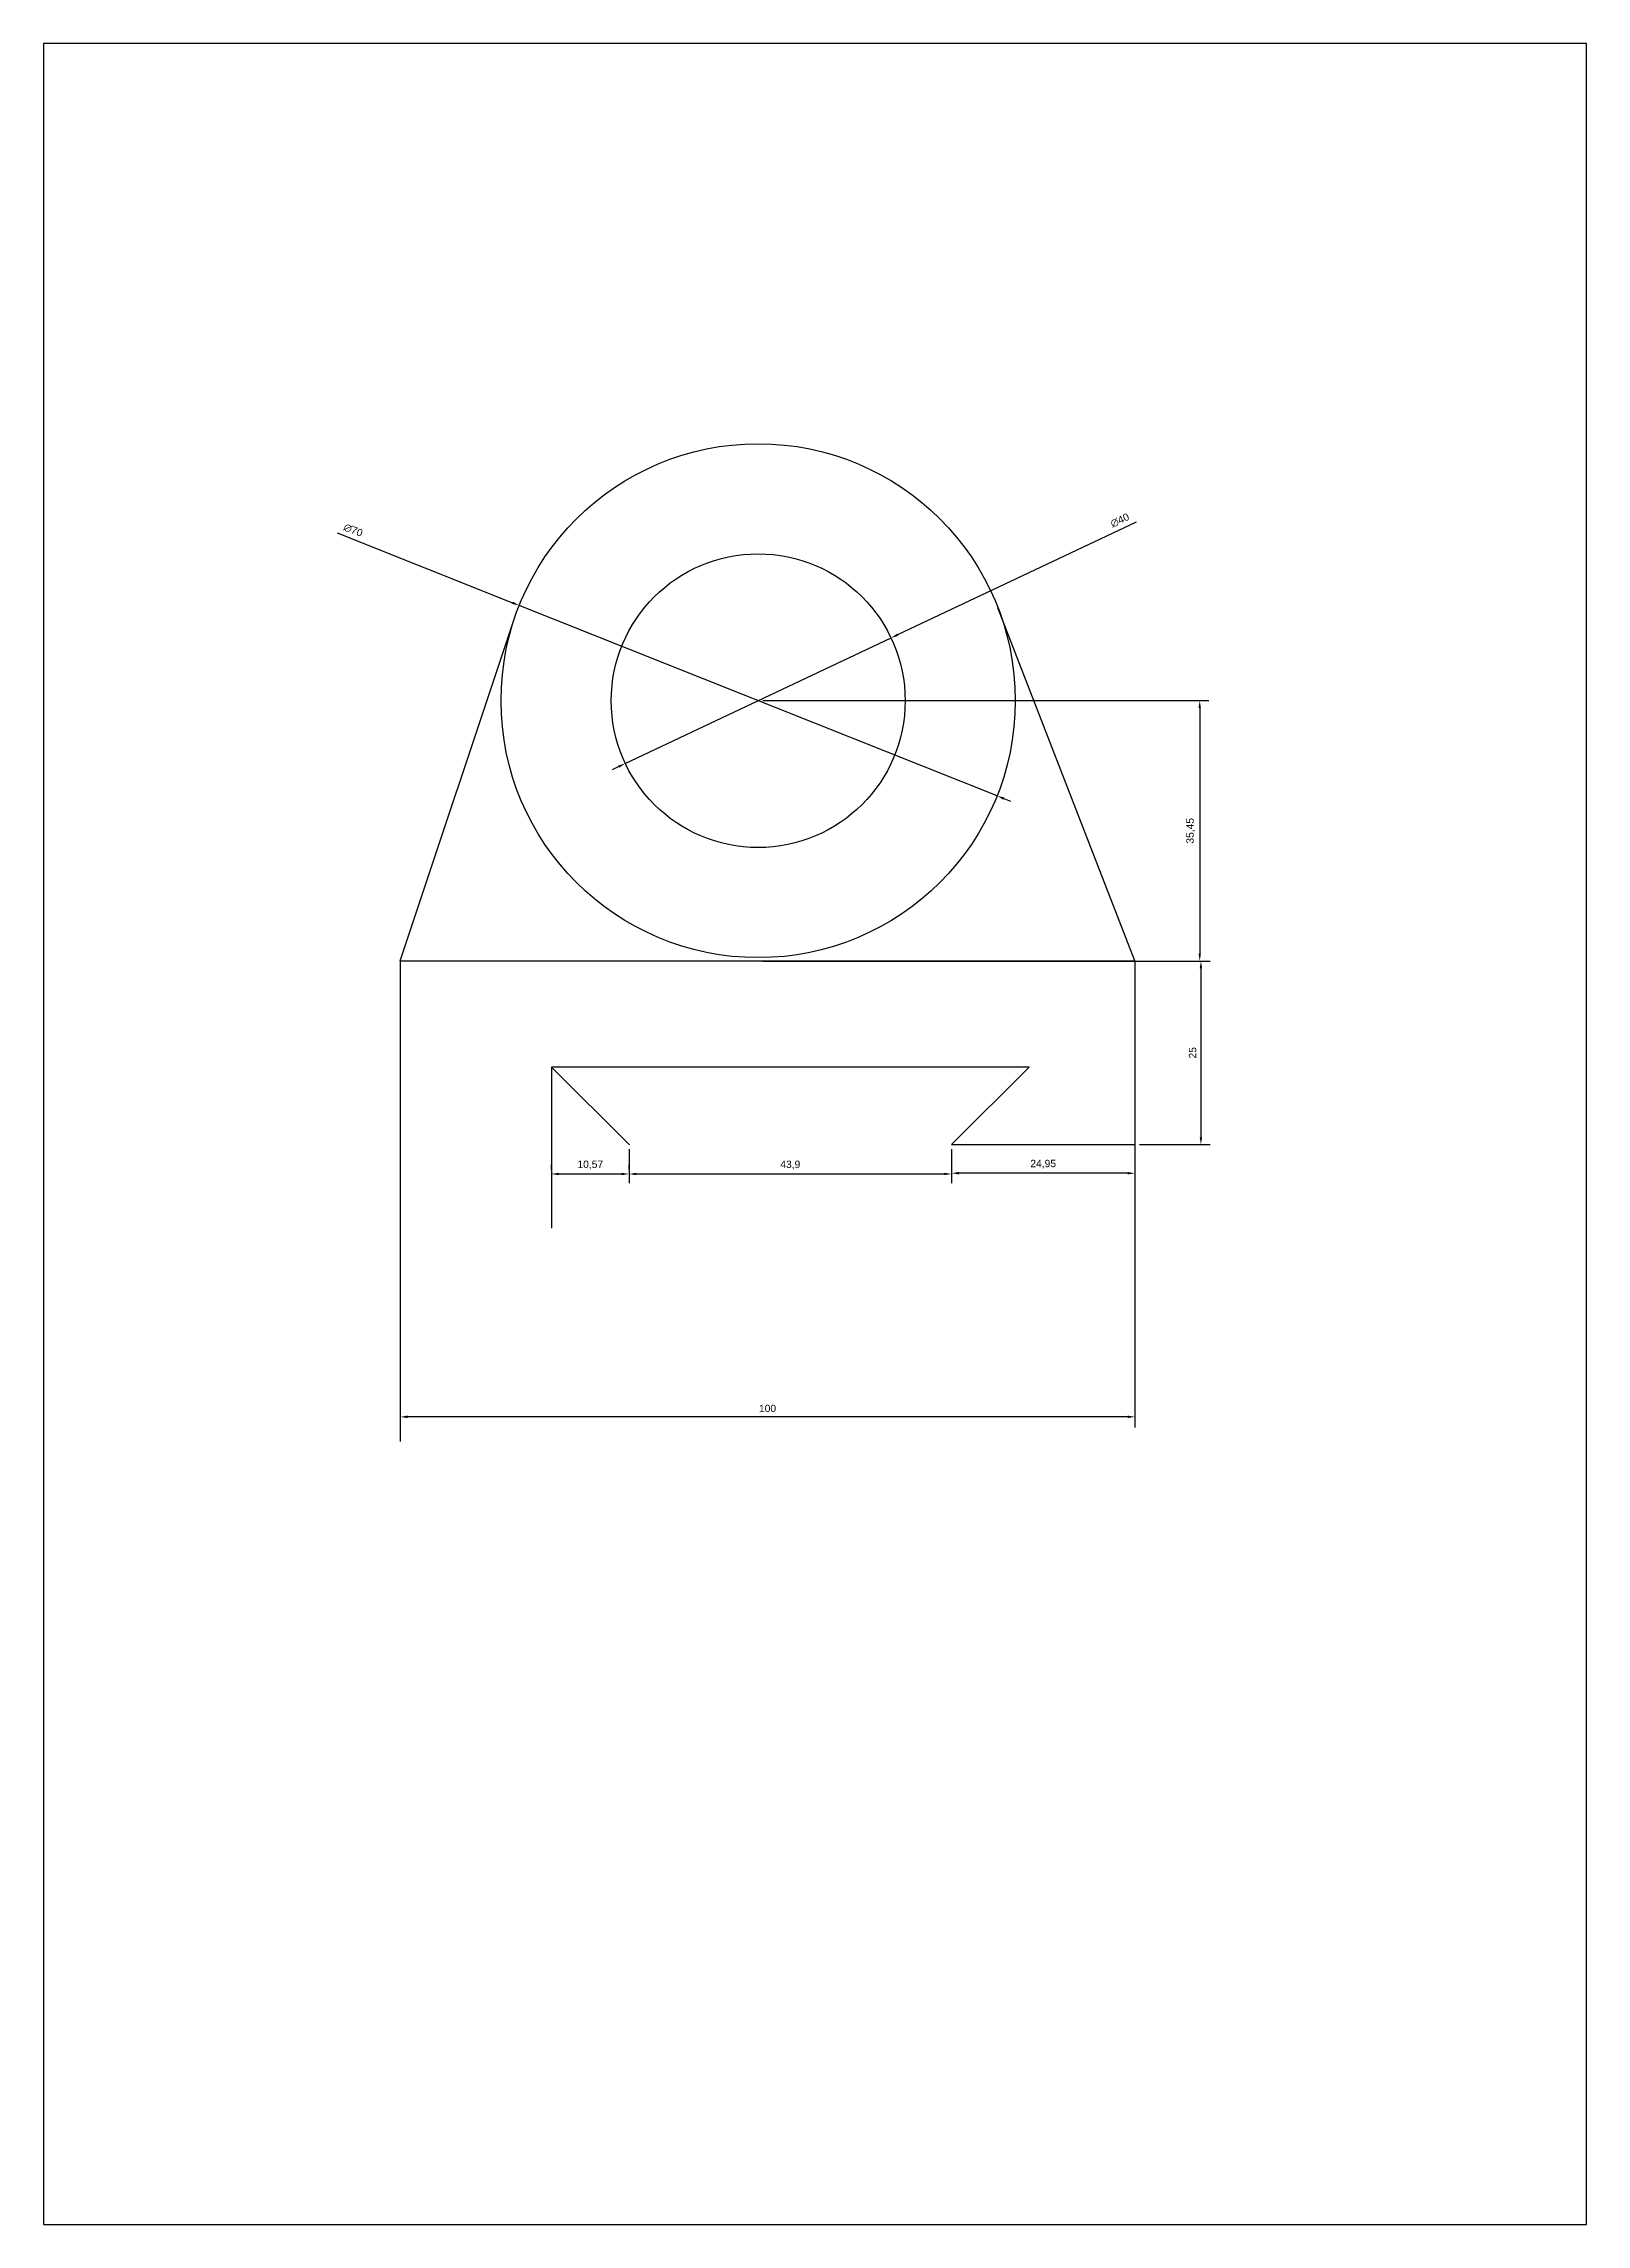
# Model space of a CAD drawing. Header units: millimetres. Extents: x 0 to 708, y 0 to 297.
# Drawn here: x 0 to 210, y 0 to 297 of the extents above; entities that cross this region are included whole.
import ezdxf

# ---------------------------------------------------------------- set-up
doc = ezdxf.new("R2010")
doc.units = ezdxf.units.MM
doc.styles.get("Standard").update_dxf_attribs({"font": 'arial.ttf'})
doc.dimstyles.new('ISO-25', dxfattribs={"dimtxt": 1, "dimasz": 1, "dimexe": 1.25, "dimexo": 0.625, "dimtad": 1, "dimtxsty": 'Standard', "dimcen": 2.5, "dimadec": 0, "dimazin": 0, "dimtfac": 1, "dimtmove": 0, "dimatfit": 3, "dimfxl": 1, "dimarcsym": 0})

# ---------------------------------------------------------------- blocks, each defined once
blk = doc.blocks.new('*D7')
at = {"color": 0, "lineweight": -2, "transparency": 16777216}
for p, q in [((48.54, 171.44), (48.54, 108.73)), ((148.54, 171.44), (148.54, 108.73)), ((147.54, 109.98), (49.54, 109.98))]:
    blk.add_line(p, q, dxfattribs=at)
at = {"color": 0, "transparency": 16777216}
for points in [[(49.54, 110.15), (49.54, 109.81), (48.54, 109.98)], [(147.54, 110.15), (147.54, 109.81), (148.54, 109.98)]]:
    blk.add_solid(points, dxfattribs=at)
at = {"layer": 'Defpoints', "color": 0, "transparency": 16777216}
for p in [(48.54, 172.06), (148.54, 172.06), (48.54, 109.98)]:
    blk.add_point(p, dxfattribs=at)
at = {"color": 0, "transparency": 16777216, "insert": (98.54, 111.12), "char_height": 1, "attachment_point": 5}
blk.add_mtext('100', dxfattribs=at)
blk = doc.blocks.new('*D11')
at = {"color": 0, "lineweight": -2, "transparency": 16777216}
for p, q in [((149.16, 172.06), (158.78, 172.06)), ((157.53, 171.06), (157.53, 148.06)), ((149.16, 147.06), (158.78, 147.06))]:
    blk.add_line(p, q, dxfattribs=at)
at = {"color": 0, "transparency": 16777216}
for points in [[(157.37, 171.06), (157.7, 171.06), (157.53, 172.06)], [(157.37, 148.06), (157.7, 148.06), (157.53, 147.06)]]:
    blk.add_solid(points, dxfattribs=at)
at = {"layer": 'Defpoints', "color": 0, "transparency": 16777216}
for p in [(148.54, 172.06), (148.54, 147.06), (157.53, 147.06)]:
    blk.add_point(p, dxfattribs=at)
at = {"color": 0, "transparency": 16777216, "insert": (156.4, 159.56), "char_height": 1, "attachment_point": 5, "rotation": 90}
blk.add_mtext('25', dxfattribs=at)
blk = doc.blocks.new('*D13')
at = {"color": 0, "lineweight": -2, "transparency": 16777216}
for p, q in [((97.89, 207.52), (158.62, 207.52)), ((157.37, 206.52), (157.37, 173.06)), ((97.89, 172.06), (158.62, 172.06))]:
    blk.add_line(p, q, dxfattribs=at)
at = {"color": 0, "transparency": 16777216}
for points in [[(157.2, 206.52), (157.53, 206.52), (157.37, 207.52)], [(157.2, 173.06), (157.53, 173.06), (157.37, 172.06)]]:
    blk.add_solid(points, dxfattribs=at)
at = {"layer": 'Defpoints', "color": 0, "transparency": 16777216}
for p in [(97.26, 207.52), (97.26, 172.06), (157.37, 172.06)]:
    blk.add_point(p, dxfattribs=at)
at = {"color": 0, "transparency": 16777216, "insert": (156.14, 189.79), "char_height": 1, "attachment_point": 5, "rotation": 90}
blk.add_mtext('35,45', dxfattribs=at)
blk = doc.blocks.new('*D14')
at = {"color": 0, "lineweight": -2, "transparency": 16777216}
for p, q in [((123.59, 146.44), (123.59, 141.91)), ((148.54, 146.38), (148.54, 141.91)), ((147.54, 143.16), (124.59, 143.16))]:
    blk.add_line(p, q, dxfattribs=at)
at = {"color": 0, "transparency": 16777216}
for points in [[(124.59, 143.33), (124.59, 142.99), (123.59, 143.16)], [(147.54, 143.33), (147.54, 142.99), (148.54, 143.16)]]:
    blk.add_solid(points, dxfattribs=at)
at = {"layer": 'Defpoints', "color": 0, "transparency": 16777216}
for p in [(123.59, 147.06), (148.54, 147.01), (123.59, 143.16)]:
    blk.add_point(p, dxfattribs=at)
at = {"color": 0, "transparency": 16777216, "insert": (136.06, 144.39), "char_height": 1, "attachment_point": 5}
blk.add_mtext('24,95', dxfattribs=at)
blk = doc.blocks.new('*D15')
at = {"color": 0, "lineweight": -2, "transparency": 16777216}
for p, q in [((79.69, 146.44), (79.69, 141.8)), ((123.59, 146.44), (123.59, 141.8)), ((122.59, 143.05), (80.69, 143.05))]:
    blk.add_line(p, q, dxfattribs=at)
at = {"color": 0, "transparency": 16777216}
for points in [[(80.69, 143.22), (80.69, 142.89), (79.69, 143.05)], [(122.59, 143.22), (122.59, 142.89), (123.59, 143.05)]]:
    blk.add_solid(points, dxfattribs=at)
at = {"layer": 'Defpoints', "color": 0, "transparency": 16777216}
for p in [(79.69, 147.06), (123.59, 147.06), (79.69, 143.05)]:
    blk.add_point(p, dxfattribs=at)
at = {"color": 0, "transparency": 16777216, "insert": (101.64, 144.28), "char_height": 1, "attachment_point": 5}
blk.add_mtext('43,9', dxfattribs=at)
blk = doc.blocks.new('*D16')
at = {"color": 0, "lineweight": -2, "transparency": 16777216}
for p, q in [((69.12, 143.68), (69.12, 144.3)), ((78.69, 143.05), (70.12, 143.05)), ((79.69, 143.68), (79.69, 144.3))]:
    blk.add_line(p, q, dxfattribs=at)
at = {"color": 0, "transparency": 16777216}
for points in [[(70.12, 143.22), (70.12, 142.89), (69.12, 143.05)], [(78.69, 143.22), (78.69, 142.89), (79.69, 143.05)]]:
    blk.add_solid(points, dxfattribs=at)
at = {"layer": 'Defpoints', "color": 0, "transparency": 16777216}
for p in [(69.12, 143.05), (69.12, 143.05), (79.69, 143.05)]:
    blk.add_point(p, dxfattribs=at)
at = {"color": 0, "transparency": 16777216, "insert": (74.41, 144.28), "char_height": 1, "attachment_point": 5}
blk.add_mtext('10,57', dxfattribs=at)
blk = doc.blocks.new('*D17')
at = {"color": 0, "lineweight": -2, "transparency": 16777216}
for p, q in [((148.7, 231.83), (116.25, 216.49)), ((79.18, 198.97), (115.35, 216.06)), ((78.28, 198.54), (77.37, 198.11))]:
    blk.add_line(p, q, dxfattribs=at)
at = {"color": 0, "transparency": 16777216}
for points in [[(116.18, 216.64), (116.32, 216.34), (115.35, 216.06)], [(78.21, 198.69), (78.35, 198.39), (79.18, 198.97)]]:
    blk.add_solid(points, dxfattribs=at)
at = {"layer": 'Defpoints', "color": 0, "transparency": 16777216}
for p in [(115.35, 216.06), (79.18, 198.97)]:
    blk.add_point(p, dxfattribs=at)
at = {"color": 0, "transparency": 16777216, "insert": (146.5, 232.08), "char_height": 1, "attachment_point": 5, "rotation": 25.3032}
blk.add_mtext('∅40', dxfattribs=at)
blk = doc.blocks.new('*D18')
at = {"color": 0, "lineweight": -2, "transparency": 16777216}
for p, q in [((39.96, 230.36), (63.82, 220.85)), ((129.78, 194.55), (64.75, 220.48)), ((130.7, 194.18), (131.63, 193.81))]:
    blk.add_line(p, q, dxfattribs=at)
at = {"color": 0, "transparency": 16777216}
for points in [[(63.89, 221), (63.76, 220.69), (64.75, 220.48)], [(130.77, 194.34), (130.64, 194.03), (129.78, 194.55)]]:
    blk.add_solid(points, dxfattribs=at)
at = {"layer": 'Defpoints', "color": 0, "transparency": 16777216}
for p in [(64.75, 220.48), (129.78, 194.55)]:
    blk.add_point(p, dxfattribs=at)
at = {"color": 0, "transparency": 16777216, "insert": (42.14, 230.74), "char_height": 1, "attachment_point": 5, "rotation": 338.2647}
blk.add_mtext('∅70', dxfattribs=at)

msp = doc.modelspace()

# ---------------------------------------------------------------- linework, layer by layer
for p, q in [((148.536, 172.064), (129.9, 220.161)), ((48.536, 172.064), (64.064, 218.594)), ((48.536, 172.064), (148.536, 172.064)), ((48.536, 172.064), (48.536, 106.637)), ((148.536, 172.064), (148.536, 108.513)), ((148.536, 172.064), (148.536, 172.064)), ((148.536, 172.064), (148.536, 147.009)), ((134.143, 157.616), (69.143, 157.616)), ((69.143, 157.616), (79.75, 147.009)), ((69.143, 157.616), (69.143, 135.687)), ((123.591, 147.064), (134.143, 157.616)), ((123.591, 147.064), (148.536, 147.064))]:
    msp.add_line(p, q)
msp.add_lwpolyline([(0, 0), (210, 0), (210, 297), (0, 297)], close=True)
for radius in [35, 20]:
    msp.add_circle((97.264, 207.515), radius)

# ---------------------------------------------------------------- dimensions: what is measured, and where the dimension line sits
for p1, p2, picture, middle in [((129.776, 194.554), (64.753, 220.476), '*D18', (41.709, 229.663)), ((79.183, 198.967), (115.345, 216.063), '*D17', (147.001, 231.029))]:
    dim = msp.add_diameter_dim_2p(p1=p1, p2=p2, dimstyle='ISO-25')
    dim.commit()
    dim.dimension.update_dxf_attribs({"geometry": picture, "text_midpoint": middle, "dimtype": 163})
for base, p1, p2, picture, middle in [((157.366, 172.064), (97.264, 207.515), (97.264, 172.064), '*D13', (156.14, 189.79)), ((157.533, 147.064), (148.536, 172.064), (148.536, 147.064), '*D11', (156.397, 159.564))]:
    dim = msp.add_linear_dim(base=base, p1=p1, p2=p2, angle=90, dimstyle='ISO-25')
    dim.commit()
    dim.dimension.update_dxf_attribs({"geometry": picture, "text_midpoint": middle})
dim = msp.add_linear_dim(base=(48.536, 109.982), p1=(148.536, 172.064), p2=(48.536, 172.064), dimstyle='ISO-25')
dim.commit()
dim.dimension.update_dxf_attribs({"geometry": '*D7', "text_midpoint": (98.536, 109.982), "dimtype": 160})
for base, p1, p2, picture, middle in [((79.695, 143.052), (123.591, 147.064), (79.695, 147.064), '*D15', (101.643, 144.278)), ((123.59139, 143.16092), (148.53642, 147.00938), (123.59139, 147.06435), '*D14', (136.0639, 144.38688)), ((69.124, 143.052), (79.695, 143.052), (69.124, 143.052), '*D16', (74.409, 144.278))]:
    dim = msp.add_linear_dim(base=base, p1=p1, p2=p2, dimstyle='ISO-25')
    dim.commit()
    dim.dimension.update_dxf_attribs({"geometry": picture, "text_midpoint": middle})

doc.saveas('drawing.dxf')
